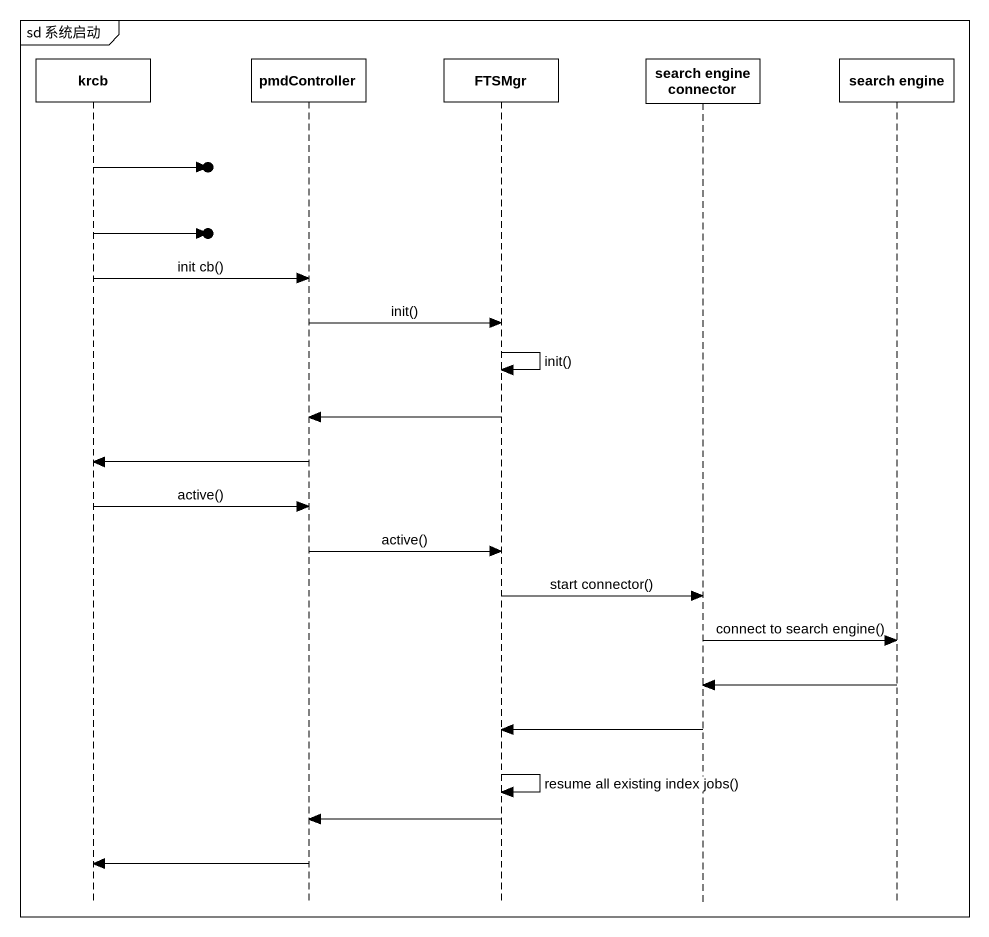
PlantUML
@startuml
mainframe sd 系统启动
hide footbox
participant krcb
participant pmdController
participant FTSMgr
participant "search engine connector" as search_engine_connector
participant "search engine" as search_engine

krcb ->o]
krcb ->o]
krcb -> pmdController : init cb()
pmdController -> FTSMgr : init()
FTSMgr -> FTSMgr : init()
FTSMgr -> pmdController
pmdController -> krcb
krcb -> pmdController : active()
pmdController -> FTSMgr : active()
FTSMgr -> search_engine_connector : start connector()
search_engine_connector -> search_engine : connect to search engine()
search_engine -> search_engine_connector
search_engine_connector -> FTSMgr
FTSMgr -> FTSMgr : resume all existing index jobs()
FTSMgr -> pmdController
pmdController -> krcb
@enduml
